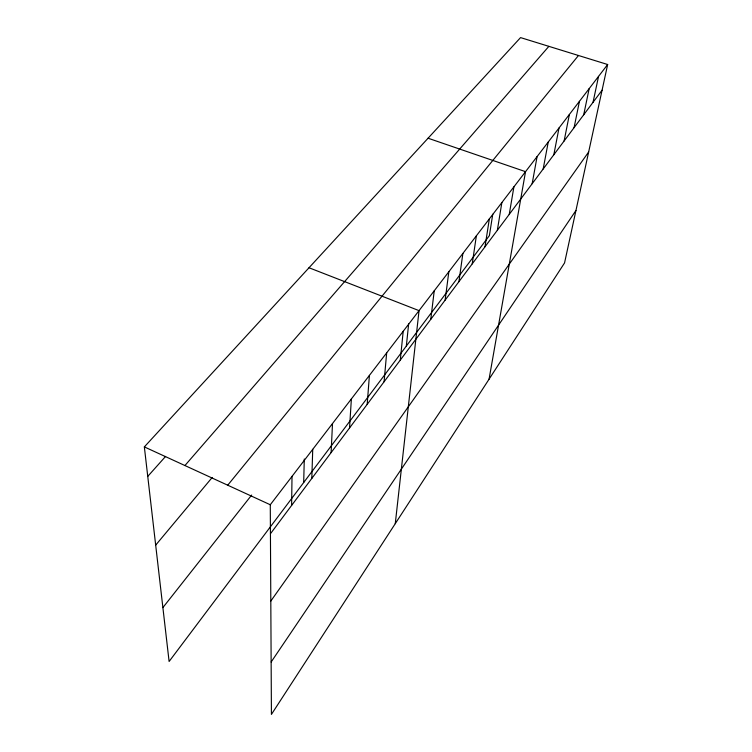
<?xml version="1.0" encoding="UTF-8"?>
<svg xmlns="http://www.w3.org/2000/svg" width="752" height="752" viewBox="0 0 752 752"><rect width="100%" height="100%" fill="white"/><g stroke="black" fill="none" stroke-linecap="round" stroke-linejoin="round"><path stroke-width="1.13" d="M291.607 505.429L292.02 476.373M303.695 482.54L304.278 458.993M311.807 478.413L312.738 449.339M331.106 452.61L332.506 423.555M349.548 427.944L351.372 398.936M367.192 404.35L369.411 375.398M384.093 381.743L386.669 352.876M400.299 360.067L403.194 331.303M406.334 346.061L408.646 323.943M395.27 523.665L419.043 310.632L309.016 267.75M430.774 319.309L434.242 290.798M445.128 300.114L448.841 271.745M458.927 281.652L462.875 253.443M472.218 263.886L476.364 235.837M485.012 246.769L489.345 218.888M492.757 214.226L489.383 235.63L169.106 661.487L144.346 446.904L520.553 37.6L607.654 64.512L564.555 262.927L271.425 714.4L270.278 504.752L607.654 64.512M497.354 230.272L501.857 202.57M509.254 214.358L513.907 186.834M489.063 379.196L525.535 171.663L428.067 138.218M532.153 183.723L537.097 156.585M543.179 168.974L548.246 142.043M553.829 154.733L558.999 128M564.122 140.962L569.396 114.436M574.077 127.652L579.444 101.332M583.712 114.774L589.154 88.651M593.037 102.3L598.554 76.384M271.143 662.023L575.938 210.504M270.805 601.074L588.656 151.979M270.438 533.751L602.07 90.221M162.883 607.607L251.657 495.051M227.724 485.209L578.476 55.498M155.683 545.134L212.186 477.482M184.926 465.544L548.866 46.351M147.749 476.401L165.59 456.417M144.346 446.904L270.278 504.752"/></g></svg>
